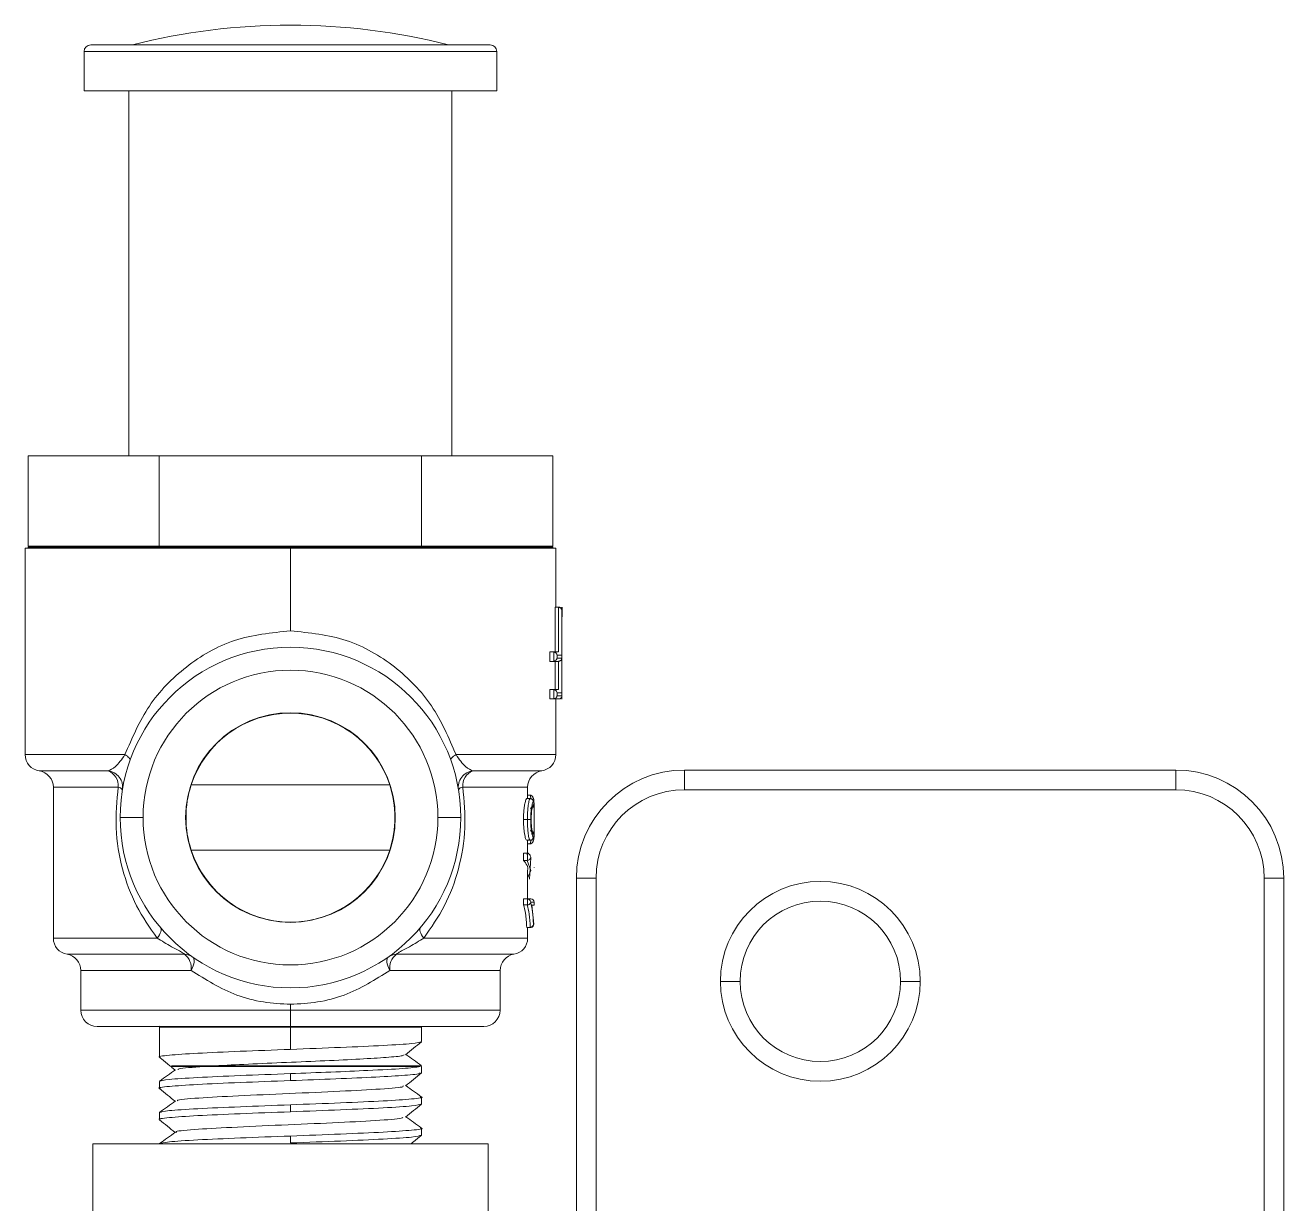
# Model space of a CAD drawing. Header units: centimetres. Extents: x -13594 to 4017, y -3206 to 1780.
# Drawn here: x 883.8 to 950.5, y -2909.3 to -2846.9 of the extents above; entities that cross this region are included whole.
import ezdxf

# ---------------------------------------------------------------- set-up
doc = ezdxf.new("R2010")
doc.units = ezdxf.units.CM

msp = doc.modelspace()

# ---------------------------------------------------------------- linework, layer by layer
at = {"color": 7, "linetype": 'Continuous', "lineweight": 0}
for p, q in [((897.798, -2846.873), (897.842, -2846.873)), ((887.229, -2847.915), (908.411, -2847.915)), ((886.882, -2848.262), (886.882, -2850.345)), ((908.758, -2848.262), (886.882, -2848.262)), ((908.758, -2848.262), (908.758, -2850.345)), ((886.882, -2850.345), (908.758, -2850.345)), ((889.26, -2850.345), (889.26, -2869.704)), ((906.379, -2850.345), (906.379, -2869.704)), ((883.917, -2869.704), (890.868, -2869.704)), ((883.917, -2869.704), (883.917, -2874.496)), ((890.868, -2869.704), (890.868, -2874.496)), ((890.868, -2869.704), (904.771, -2869.704)), ((904.771, -2869.704), (904.771, -2874.496)), ((904.771, -2869.704), (911.723, -2869.704)), ((911.723, -2869.704), (911.723, -2874.496)), ((883.757, -2874.6), (883.757, -2885.538)), ((883.757, -2874.6), (897.82, -2874.6)), ((883.917, -2874.496), (890.868, -2874.496)), ((883.917, -2874.531), (883.917, -2874.565)), ((890.868, -2874.531), (883.917, -2874.531)), ((883.917, -2874.565), (890.868, -2874.565)), ((886.986, -2874.565), (886.986, -2874.6)), ((890.868, -2874.496), (904.771, -2874.496)), ((890.868, -2874.531), (890.868, -2874.565)), ((904.771, -2874.531), (890.868, -2874.531)), ((890.868, -2874.565), (904.771, -2874.565)), ((897.82, -2874.6), (897.82, -2874.565)), ((897.82, -2874.6), (897.82, -2878.975)), ((897.82, -2874.6), (911.883, -2874.6)), ((904.771, -2874.496), (911.723, -2874.496)), ((904.771, -2874.531), (904.771, -2874.565)), ((911.723, -2874.531), (904.771, -2874.531)), ((904.771, -2874.565), (911.723, -2874.565)), ((908.654, -2874.6), (908.654, -2874.565)), ((911.723, -2874.531), (911.723, -2874.565)), ((911.883, -2877.725), (911.883, -2874.6)), ((911.848, -2877.725), (911.848, -2880.094)), ((912.022, -2877.725), (911.848, -2877.725)), ((912.022, -2877.725), (912.046, -2877.725)), ((912.033, -2880.094), (912.033, -2877.726)), ((912.05, -2877.725), (912.054, -2877.725)), ((912.206, -2877.899), (912.206, -2880.267)), ((912.211, -2877.899), (912.206, -2877.899)), ((912.211, -2882.591), (912.211, -2877.721)), ((912.211, -2882.413), (912.211, -2877.899)), ((912.224, -2878.228), (912.224, -2877.721)), ((911.575, -2880.094), (911.575, -2880.592)), ((911.752, -2880.094), (911.575, -2880.094)), ((911.752, -2880.094), (912.022, -2880.094)), ((911.787, -2880.589), (911.787, -2880.097)), ((911.958, -2880.267), (911.958, -2880.419)), ((912.206, -2880.267), (911.958, -2880.267)), ((911.752, -2880.592), (911.575, -2880.592)), ((912.022, -2880.592), (911.752, -2880.592)), ((911.848, -2880.592), (911.848, -2882.088)), ((911.958, -2880.419), (912.206, -2880.419)), ((912.033, -2882.088), (912.033, -2880.592)), ((912.206, -2880.419), (912.206, -2882.262)), ((911.575, -2882.088), (911.575, -2882.587)), ((911.752, -2882.088), (911.575, -2882.088)), ((911.752, -2882.088), (912.022, -2882.088)), ((911.787, -2882.583), (911.787, -2882.091)), ((911.958, -2882.262), (911.958, -2882.413)), ((912.206, -2882.262), (911.958, -2882.262)), ((911.752, -2882.587), (911.575, -2882.587)), ((912.046, -2882.587), (911.752, -2882.587)), ((911.883, -2885.538), (911.883, -2882.587)), ((911.958, -2882.413), (912.211, -2882.413)), ((912.044, -2882.591), (912.044, -2882.587)), ((897.82, -2883.333), (897.82, -2883.316)), ((883.757, -2885.538), (889.044, -2885.538)), ((906.596, -2885.538), (911.883, -2885.538)), ((884.503, -2886.398), (888.144, -2886.398)), ((907.495, -2886.398), (911.136, -2886.398)), ((918.704, -2886.354), (918.704, -2887.396)), ((918.704, -2886.354), (944.747, -2886.354)), ((944.747, -2886.354), (944.747, -2887.396)), ((885.25, -2887.257), (885.25, -2895.261)), ((888.687, -2887.257), (885.25, -2887.257)), ((903.079, -2887.135), (892.561, -2887.135)), ((910.39, -2887.257), (906.953, -2887.257)), ((910.39, -2887.868), (910.39, -2887.257)), ((944.747, -2887.396), (918.704, -2887.396)), ((910.52, -2887.868), (910.347, -2887.868)), ((910.507, -2887.678), (910.39, -2887.678)), ((890.007, -2888.872), (888.792, -2888.872)), ((905.633, -2888.872), (906.848, -2888.872)), ((910.737, -2889.13), (910.737, -2888.76)), ((910.381, -2888.977), (910.174, -2888.977)), ((910.737, -2889.037), (910.737, -2889.29)), ((910.519, -2890.077), (910.345, -2890.077)), ((910.39, -2890.76), (910.39, -2890.077)), ((910.509, -2890.267), (910.39, -2890.267)), ((892.561, -2890.608), (903.079, -2890.608)), ((910.174, -2891.141), (910.174, -2890.753)), ((910.343, -2890.753), (910.174, -2890.753)), ((910.343, -2890.753), (910.381, -2890.876)), ((910.381, -2891.139), (910.381, -2890.757)), ((910.358, -2891.141), (910.174, -2891.141)), ((910.563, -2891.675), (910.358, -2891.141)), ((910.553, -2891.004), (910.487, -2892.134)), ((910.553, -2890.974), (910.553, -2891.004)), ((910.737, -2891.526), (910.737, -2891.496)), ((910.39, -2892.08), (910.563, -2891.675)), ((910.39, -2893.177), (910.39, -2891.705)), ((912.974, -2892.084), (914.016, -2892.084)), ((912.974, -2914.008), (912.974, -2892.084)), ((914.016, -2892.084), (914.016, -2914.091)), ((949.434, -2914.091), (949.434, -2892.084)), ((950.476, -2892.084), (949.434, -2892.084)), ((950.476, -2892.084), (950.476, -2914.008)), ((910.174, -2893.505), (910.174, -2893.177)), ((910.351, -2893.177), (910.174, -2893.177)), ((910.363, -2893.505), (910.174, -2893.505)), ((910.351, -2893.177), (910.564, -2893.177)), ((910.381, -2893.504), (910.381, -2893.18)), ((910.553, -2893.351), (910.553, -2893.392)), ((910.737, -2893.351), (910.553, -2893.351)), ((910.713, -2894.519), (910.62, -2893.509)), ((910.62, -2893.509), (910.737, -2893.509)), ((910.737, -2893.509), (910.737, -2893.351)), ((897.82, -2894.427), (897.82, -2894.41)), ((910.52, -2894.692), (910.345, -2894.692)), ((910.39, -2895.261), (910.39, -2894.692)), ((910.554, -2894.692), (910.52, -2894.692)), ((910.7, -2894.519), (910.713, -2894.519)), ((885.25, -2895.261), (890.751, -2895.261)), ((904.889, -2895.261), (910.39, -2895.261)), ((885.979, -2896.118), (892.204, -2896.118)), ((903.435, -2896.118), (909.661, -2896.118)), ((886.708, -2896.975), (886.708, -2899.08)), ((892.55, -2896.975), (886.708, -2896.975)), ((908.932, -2896.975), (903.09, -2896.975)), ((908.932, -2899.08), (908.932, -2896.975)), ((920.614, -2897.553), (921.655, -2897.553)), ((931.204, -2897.553), (930.163, -2897.553)), ((897.82, -2898.768), (897.82, -2899.08)), ((886.708, -2899.08), (897.82, -2899.08)), ((897.82, -2899.948), (897.82, -2899.08)), ((897.82, -2899.08), (908.932, -2899.08)), ((897.82, -2899.948), (887.576, -2899.948)), ((890.875, -2899.983), (890.875, -2901.204)), ((890.875, -2899.983), (897.82, -2899.983)), ((890.882, -2899.93), (890.947, -2899.983)), ((908.063, -2899.948), (897.82, -2899.948)), ((897.82, -2899.983), (897.82, -2901.159)), ((897.82, -2899.983), (904.765, -2899.983)), ((904.765, -2900.745), (904.765, -2899.983)), ((890.875, -2901.204), (890.875, -2901.572)), ((891.511, -2902.099), (891.701, -2902.256)), ((904.699, -2902.017), (904.765, -2902.032)), ((904.765, -2902.399), (904.765, -2902.067)), ((890.875, -2902.857), (890.875, -2903.225)), ((897.82, -2902.444), (897.82, -2902.812)), ((897.82, -2904.098), (897.82, -2904.466)), ((904.765, -2904.052), (904.765, -2903.684)), ((890.875, -2904.511), (890.875, -2904.879)), ((904.765, -2905.706), (904.765, -2905.338)), ((887.342, -2906.164), (887.342, -2917.34)), ((908.298, -2906.164), (887.342, -2906.164)), ((897.82, -2905.751), (897.82, -2906.119)), ((908.298, -2906.164), (908.298, -2912.367))]:
    msp.add_line(p, q, dxfattribs=at)
at = {"color": 7, "linetype": 'Continuous', "lineweight": 0, "flags": 128}
for points in [[(889.044, -2885.538), (889.112, -2885.581), (889.173, -2885.622), (889.224, -2885.663), (889.265, -2885.702), (889.295, -2885.739), (889.314, -2885.773), (889.323, -2885.803), (889.319, -2885.83)], [(906.596, -2885.538), (906.527, -2885.581), (906.467, -2885.622), (906.416, -2885.663), (906.375, -2885.702), (906.345, -2885.739), (906.325, -2885.773), (906.317, -2885.803), (906.32, -2885.83)], [(890.751, -2895.261), (890.816, -2895.174), (890.871, -2895.088), (890.914, -2895.006), (890.943, -2894.929), (890.959, -2894.859), (890.962, -2894.796), (890.95, -2894.743), (890.925, -2894.7)], [(904.714, -2894.7), (904.689, -2894.743), (904.678, -2894.796), (904.68, -2894.859), (904.697, -2894.929), (904.726, -2895.006), (904.769, -2895.088), (904.823, -2895.174), (904.889, -2895.261)], [(892.637, -2896.264), (892.677, -2896.305), (892.702, -2896.365), (892.713, -2896.44), (892.709, -2896.529), (892.69, -2896.63), (892.657, -2896.74), (892.61, -2896.855), (892.55, -2896.975)], [(903.003, -2896.264), (902.963, -2896.305), (902.938, -2896.365), (902.927, -2896.44), (902.931, -2896.529), (902.95, -2896.63), (902.983, -2896.74), (903.03, -2896.855), (903.09, -2896.975)]]:
    msp.add_lwpolyline(points, dxfattribs=at)
at = {"color": 7, "linetype": 'Continuous', "lineweight": 0}
for centre, radius, start, end in [((897.798, -2880.902), 34.029, 90, 104.21345), ((897.842, -2880.902), 34.029, 75.78655, 90), ((887.229, -2848.262), 0.347, 90, 180), ((908.411, -2848.262), 0.347, 0, 90), ((897.82, -2888.872), 9.028, 0, 180), ((897.82, -2888.872), 7.813, 0, 180), ((897.82, -2888.872), 5.556, 0, 180), ((897.82, -2888.872), 5.538, 18.26905, 161.73095), ((884.625, -2885.538), 0.868, 180, 261.95215), ((911.015, -2885.538), 0.868, 278.04785, 0), ((884.382, -2887.257), 0.868, 0, 81.95215), ((888.058, -2887.26), 0.866, 350.75626, 84.23996), ((887.867, -2887.174), 0.824, 354.19086, 70.31828), ((907.582, -2887.26), 0.866, 95.76004, 189.24374), ((907.773, -2887.174), 0.824, 109.68172, 185.80914), ((911.258, -2887.257), 0.868, 98.04785, 180), ((918.704, -2892.084), 5.729, 90, 180), ((944.747, -2892.084), 5.729, 0, 90), ((888.653, -2887.562), 0.307, 32.19423, 83.60213), ((897.82, -2888.872), 5.538, 161.73095, 180), ((897.82, -2888.872), 5.538, 0, 18.26905), ((906.987, -2887.562), 0.307, 96.39787, 147.80577), ((918.704, -2892.084), 4.688, 90, 180), ((944.747, -2892.084), 4.688, 0, 90), ((897.82, -2888.872), 9.028, 180, 0), ((897.82, -2888.872), 7.813, 180, 0), ((897.82, -2888.872), 5.556, 180, 0), ((897.82, -2888.872), 5.538, 180, 198.26905), ((897.82, -2888.872), 5.538, 341.73095, 0), ((897.82, -2888.872), 5.538, 198.26905, 341.73095), ((925.909, -2897.553), 5.295, 0, 180), ((910.564, -2893.351), 0.174, 0, 90), ((925.909, -2897.553), 4.254, 0, 180), ((886.118, -2895.261), 0.868, 180, 260.7931), ((909.522, -2895.261), 0.868, 279.2069, 0), ((885.84, -2896.975), 0.868, 0, 80.7931), ((892.171, -2896.93), 0.813, 55.03645, 87.62758), ((891.644, -2896.842), 0.916, 351.67429, 52.28051), ((903.469, -2896.93), 0.813, 92.37242, 124.96355), ((903.996, -2896.842), 0.916, 127.71949, 188.32571), ((909.8, -2896.975), 0.868, 99.2069, 180), ((925.909, -2897.553), 5.295, 180, 0), ((925.909, -2897.553), 4.254, 180, 0), ((887.576, -2899.08), 0.868, 180, 270), ((908.063, -2899.08), 0.868, 270, 0)]:
    msp.add_arc(centre, radius, start, end, dxfattribs=at)
for points, knots in [([(912.033, -2877.726), (912.031, -2877.725), (912.027, -2877.725), (912.023, -2877.725), (912.022, -2877.725)], [0, 0, 0, 0, 0.56, 1, 1, 1, 1]), ([(912.033, -2877.726), (912.044, -2877.727), (912.068, -2877.73), (912.103, -2877.743), (912.135, -2877.763), (912.166, -2877.793), (912.196, -2877.838), (912.202, -2877.876), (912.206, -2877.899)], [0, 0, 0, 0, 0.107543, 0.224836, 0.35505, 0.500546, 0.703894, 1, 1, 1, 1]), ([(912.046, -2877.725), (912.058, -2877.726), (912.083, -2877.728), (912.118, -2877.74), (912.15, -2877.76), (912.181, -2877.79), (912.207, -2877.837), (912.21, -2877.876), (912.211, -2877.899)], [0, 0, 0, 0, 0.108647, 0.225996, 0.355811, 0.50089, 0.703874, 1, 1, 1, 1]), ([(889.044, -2885.538), (889.429, -2884.645), (890.2, -2882.859), (892.209, -2880.806), (894.778, -2879.288), (896.807, -2879.079), (897.82, -2878.975)], [0, 0, 0, 0, 0.249988, 0.500272, 0.750508, 1, 1, 1, 1]), ([(897.82, -2878.975), (898.832, -2879.079), (900.86, -2879.287), (903.427, -2880.803), (905.437, -2882.855), (906.21, -2884.643), (906.596, -2885.538)], [0, 0, 0, 0, 0.249286, 0.499382, 0.749414, 1, 1, 1, 1]), ([(911.787, -2880.097), (911.781, -2880.096), (911.769, -2880.094), (911.757, -2880.094), (911.752, -2880.094)], [0, 0, 0, 0, 0.559999, 1, 1, 1, 1]), ([(911.958, -2880.267), (911.952, -2880.247), (911.941, -2880.212), (911.904, -2880.161), (911.863, -2880.126), (911.819, -2880.105), (911.798, -2880.1), (911.787, -2880.097)], [0, 0, 0, 0, 0.295371, 0.499597, 0.774806, 0.892854, 1, 1, 1, 1]), ([(912.022, -2880.094), (912.024, -2880.094), (912.027, -2880.094), (912.031, -2880.094), (912.033, -2880.094)], [0, 0, 0, 0, 0.56, 1, 1, 1, 1]), ([(911.752, -2880.592), (911.759, -2880.592), (911.771, -2880.592), (911.782, -2880.59), (911.787, -2880.589)], [0, 0, 0, 0, 0.560001, 1, 1, 1, 1]), ([(911.958, -2880.419), (911.952, -2880.439), (911.941, -2880.474), (911.904, -2880.525), (911.863, -2880.56), (911.819, -2880.581), (911.798, -2880.586), (911.787, -2880.589)], [0, 0, 0, 0, 0.295457, 0.499599, 0.775107, 0.893066, 1, 1, 1, 1]), ([(912.033, -2880.592), (912.031, -2880.592), (912.027, -2880.592), (912.023, -2880.592), (912.022, -2880.592)], [0, 0, 0, 0, 0.56, 1, 1, 1, 1]), ([(912.206, -2880.419), (912.202, -2880.441), (912.196, -2880.478), (912.166, -2880.524), (912.135, -2880.554), (912.103, -2880.574), (912.068, -2880.587), (912.044, -2880.59), (912.033, -2880.592)], [0, 0, 0, 0, 0.295986, 0.499482, 0.644676, 0.774811, 0.892205, 1, 1, 1, 1]), ([(911.787, -2882.091), (911.781, -2882.09), (911.769, -2882.088), (911.757, -2882.088), (911.752, -2882.088)], [0, 0, 0, 0, 0.559999, 1, 1, 1, 1]), ([(911.787, -2882.091), (911.798, -2882.094), (911.819, -2882.099), (911.863, -2882.12), (911.904, -2882.155), (911.941, -2882.206), (911.952, -2882.241), (911.958, -2882.262)], [0, 0, 0, 0, 0.1069216, 0.2248747, 0.5003909, 0.704501, 1, 1, 1, 1]), ([(912.022, -2882.088), (912.024, -2882.088), (912.027, -2882.088), (912.031, -2882.088), (912.033, -2882.088)], [0, 0, 0, 0, 0.56, 1, 1, 1, 1]), ([(911.752, -2882.587), (911.759, -2882.586), (911.771, -2882.586), (911.782, -2882.584), (911.787, -2882.583)], [0, 0, 0, 0, 0.5600014, 1, 1, 1, 1]), ([(911.787, -2882.583), (911.798, -2882.58), (911.819, -2882.575), (911.863, -2882.554), (911.904, -2882.52), (911.941, -2882.468), (911.952, -2882.433), (911.958, -2882.413)], [0, 0, 0, 0, 0.107134, 0.225175, 0.500393, 0.704588, 1, 1, 1, 1]), ([(912.046, -2882.587), (912.058, -2882.586), (912.082, -2882.584), (912.118, -2882.572), (912.15, -2882.552), (912.181, -2882.522), (912.207, -2882.476), (912.21, -2882.436), (912.211, -2882.413)], [0, 0, 0, 0, 0.108385, 0.225624, 0.35551, 0.50089, 0.703767, 1, 1, 1, 1]), ([(888.144, -2886.398), (888.271, -2886.349), (888.467, -2886.274), (888.772, -2885.929), (888.959, -2885.66), (889.044, -2885.538)], [0, 0, 0, 0, 0.499799, 0.773617, 1, 1, 1, 1]), ([(906.596, -2885.538), (906.681, -2885.66), (906.868, -2885.93), (907.173, -2886.274), (907.369, -2886.349), (907.495, -2886.398)], [0, 0, 0, 0, 0.226549, 0.500623, 1, 1, 1, 1]), ([(890.751, -2895.261), (890.363, -2894.706), (889.587, -2893.596), (888.86, -2891.619), (888.48, -2889.445), (888.619, -2887.981), (888.687, -2887.257)], [0, 0, 0, 0, 0.2496492, 0.4998888, 0.7528578, 1, 1, 1, 1]), ([(906.953, -2887.257), (907.021, -2887.98), (907.159, -2889.442), (906.781, -2891.615), (906.054, -2893.593), (905.278, -2894.705), (904.889, -2895.261)], [0, 0, 0, 0, 0.246903, 0.499607, 0.749783, 1, 1, 1, 1]), ([(910.174, -2888.977), (910.175, -2888.898), (910.176, -2888.739), (910.191, -2888.514), (910.213, -2888.313), (910.25, -2888.093), (910.302, -2887.899), (910.331, -2887.878), (910.347, -2887.868)], [0, 0, 0, 0, 0.12517, 0.250636, 0.37269, 0.500517, 0.749527, 1, 1, 1, 1]), ([(910.381, -2888.977), (910.382, -2888.899), (910.383, -2888.738), (910.395, -2888.505), (910.413, -2888.3), (910.442, -2888.08), (910.482, -2887.896), (910.508, -2887.877), (910.521, -2887.868)], [0, 0, 0, 0, 0.1235389, 0.2546291, 0.3849028, 0.5119757, 0.7611228, 1, 1, 1, 1]), ([(910.553, -2887.872), (910.553, -2887.864), (910.55, -2887.771), (910.537, -2887.704), (910.517, -2887.687), (910.507, -2887.678)], [0, 0, 0, 0, 0.0424023, 0.5349592, 1, 1, 1, 1]), ([(910.508, -2887.678), (910.522, -2887.679), (910.557, -2887.682), (910.601, -2887.703), (910.637, -2887.734), (910.661, -2887.767), (910.677, -2887.808), (910.679, -2887.837), (910.681, -2887.852)], [0, 0, 0, 0, 0.15912, 0.385664, 0.524485, 0.676706, 0.837345, 1, 1, 1, 1]), ([(910.694, -2888.041), (910.693, -2888.026), (910.69, -2887.997), (910.674, -2887.956), (910.649, -2887.923), (910.614, -2887.892), (910.57, -2887.871), (910.535, -2887.869), (910.521, -2887.868)], [0, 0, 0, 0, 0.1635433, 0.324905, 0.4775745, 0.616521, 0.8424225, 1, 1, 1, 1]), ([(910.694, -2888.199), (910.693, -2888.214), (910.69, -2888.243), (910.674, -2888.283), (910.65, -2888.317), (910.615, -2888.348), (910.571, -2888.369), (910.536, -2888.372), (910.521, -2888.373)], [0, 0, 0, 0, 0.1622, 0.322447, 0.474412, 0.613149, 0.840028, 1, 1, 1, 1]), ([(910.694, -2888.041), (910.679, -2888.052), (910.651, -2888.072), (910.599, -2888.294), (910.559, -2888.613), (910.555, -2888.856), (910.553, -2888.977)], [0, 0, 0, 0, 0.28021, 0.559393, 0.779634, 1, 1, 1, 1]), ([(910.579, -2888.975), (910.583, -2888.848), (910.59, -2888.592), (910.643, -2888.266), (910.674, -2888.225), (910.694, -2888.199)], [0, 0, 0, 0, 0.27921, 0.560362, 1, 1, 1, 1]), ([(910.681, -2887.852), (910.693, -2887.86), (910.712, -2887.873), (910.725, -2887.979), (910.732, -2888.101), (910.735, -2888.263), (910.736, -2888.393), (910.737, -2888.473), (910.737, -2888.51), (910.737, -2888.646), (910.737, -2888.773), (910.737, -2888.873)], [0, 0, 0, 0, 0.248201, 0.374718, 0.497622, 0.621035, 0.747751, 0.750057, 0.767744, 0.81645, 1, 1, 1, 1]), ([(910.737, -2888.873), (910.737, -2888.649), (910.736, -2888.37), (910.726, -2888.152), (910.718, -2888.084), (910.708, -2888.046), (910.698, -2888.043), (910.694, -2888.041)], [0, 0, 0, 0, 0.500673, 0.623829, 0.750238, 0.874331, 1, 1, 1, 1]), ([(910.694, -2888.199), (910.703, -2888.208), (910.721, -2888.227), (910.733, -2888.412), (910.736, -2888.672), (910.736, -2888.87), (910.737, -2888.97)], [0, 0, 0, 0, 0.280523, 0.559901, 0.780257, 1, 1, 1, 1]), ([(910.345, -2890.077), (910.33, -2890.067), (910.3, -2890.047), (910.249, -2889.857), (910.213, -2889.638), (910.191, -2889.438), (910.176, -2889.215), (910.175, -2889.057), (910.174, -2888.977)], [0, 0, 0, 0, 0.247651, 0.497085, 0.62517, 0.74789, 0.873374, 1, 1, 1, 1]), ([(910.519, -2890.077), (910.507, -2890.068), (910.481, -2890.049), (910.441, -2889.867), (910.412, -2889.646), (910.394, -2889.442), (910.383, -2889.213), (910.382, -2889.055), (910.381, -2888.977)], [0, 0, 0, 0, 0.238516, 0.488984, 0.615972, 0.746637, 0.876582, 1, 1, 1, 1]), ([(910.553, -2888.977), (910.549, -2888.977), (910.543, -2888.977), (910.524, -2888.977), (910.499, -2888.978), (910.466, -2888.978), (910.426, -2888.978), (910.394, -2888.977), (910.381, -2888.977)], [0, 0, 0, 0, 0.1653285, 0.3261684, 0.4772574, 0.6146741, 0.8400497, 1, 1, 1, 1]), ([(910.518, -2889.572), (910.533, -2889.573), (910.568, -2889.576), (910.612, -2889.598), (910.647, -2889.629), (910.671, -2889.662), (910.688, -2889.702), (910.69, -2889.731), (910.691, -2889.746)], [0, 0, 0, 0, 0.160874, 0.388134, 0.526803, 0.678509, 0.838331, 1, 1, 1, 1]), ([(910.553, -2888.977), (910.553, -2889.045), (910.554, -2889.18), (910.566, -2889.37), (910.584, -2889.539), (910.613, -2889.723), (910.655, -2889.88), (910.68, -2889.896), (910.692, -2889.904)], [0, 0, 0, 0, 0.125631, 0.250202, 0.371941, 0.500785, 0.749514, 1, 1, 1, 1]), ([(910.691, -2889.746), (910.679, -2889.736), (910.656, -2889.715), (910.616, -2889.529), (910.585, -2889.272), (910.581, -2889.074), (910.579, -2888.975)], [0, 0, 0, 0, 0.280463, 0.560062, 0.780535, 1, 1, 1, 1]), ([(910.737, -2889.29), (910.737, -2889.311), (910.737, -2889.358), (910.737, -2889.413), (910.737, -2889.45), (910.737, -2889.46), (910.737, -2889.463), (910.736, -2889.535), (910.736, -2889.671), (910.733, -2889.834), (910.727, -2889.952), (910.714, -2890.067), (910.695, -2890.082), (910.682, -2890.093)], [0, 0, 0, 0, 0.042598, 0.099264, 0.114376, 0.118628, 0.119927, 0.120676, 0.270019, 0.414576, 0.544233, 0.681931, 1, 1, 1, 1]), ([(910.737, -2888.97), (910.736, -2889.098), (910.736, -2889.356), (910.729, -2889.686), (910.705, -2889.723), (910.691, -2889.746)], [0, 0, 0, 0, 0.279542, 0.560378, 1, 1, 1, 1]), ([(910.692, -2889.904), (910.702, -2889.896), (910.723, -2889.881), (910.736, -2889.571), (910.737, -2889.24), (910.737, -2889.037)], [0, 0, 0, 0, 0.28025, 0.558673, 1, 1, 1, 1]), ([(910.509, -2890.267), (910.519, -2890.259), (910.538, -2890.242), (910.551, -2890.177), (910.553, -2890.083), (910.554, -2890.073)], [0, 0, 0, 0, 0.462084, 0.944978, 1, 1, 1, 1]), ([(910.509, -2890.267), (910.524, -2890.266), (910.559, -2890.263), (910.603, -2890.242), (910.638, -2890.211), (910.662, -2890.178), (910.679, -2890.137), (910.681, -2890.108), (910.682, -2890.093)], [0, 0, 0, 0, 0.158588, 0.384934, 0.523807, 0.676182, 0.837059, 1, 1, 1, 1]), ([(910.692, -2889.904), (910.691, -2889.919), (910.689, -2889.948), (910.672, -2889.988), (910.648, -2890.022), (910.613, -2890.053), (910.569, -2890.074), (910.534, -2890.076), (910.519, -2890.077)], [0, 0, 0, 0, 0.162896, 0.323741, 0.476101, 0.614973, 0.841354, 1, 1, 1, 1]), ([(910.381, -2890.757), (910.374, -2890.756), (910.362, -2890.753), (910.349, -2890.753), (910.343, -2890.753)], [0, 0, 0, 0, 0.560015, 1, 1, 1, 1]), ([(910.553, -2890.974), (910.547, -2890.948), (910.538, -2890.905), (910.503, -2890.84), (910.461, -2890.796), (910.415, -2890.767), (910.392, -2890.76), (910.381, -2890.757)], [0, 0, 0, 0, 0.296773, 0.500136, 0.782455, 0.898115, 1, 1, 1, 1]), ([(910.377, -2891.705), (910.381, -2891.695), (910.464, -2891.507), (910.315, -2891.319), (910.174, -2891.141)], [0, 0, 0, 0, 0.053395, 1, 1, 1, 1]), ([(910.358, -2891.141), (910.362, -2891.141), (910.37, -2891.14), (910.378, -2891.139), (910.381, -2891.139)], [0, 0, 0, 0, 0.560003, 1, 1, 1, 1]), ([(910.553, -2891.004), (910.547, -2891.021), (910.536, -2891.05), (910.498, -2891.091), (910.456, -2891.118), (910.413, -2891.133), (910.392, -2891.137), (910.381, -2891.139)], [0, 0, 0, 0, 0.294713, 0.50029, 0.769436, 0.888971, 1, 1, 1, 1]), ([(910.345, -2894.692), (910.33, -2894.43), (910.301, -2893.934), (910.215, -2893.643), (910.174, -2893.505)], [0, 0, 0, 0, 0.527986, 1, 1, 1, 1]), ([(910.381, -2893.18), (910.376, -2893.179), (910.365, -2893.178), (910.355, -2893.177), (910.351, -2893.177)], [0, 0, 0, 0, 0.56, 1, 1, 1, 1]), ([(910.363, -2893.505), (910.367, -2893.505), (910.373, -2893.505), (910.379, -2893.504), (910.381, -2893.504)], [0, 0, 0, 0, 0.5600026, 1, 1, 1, 1]), ([(910.531, -2894.692), (910.518, -2894.442), (910.492, -2893.946), (910.406, -2893.651), (910.363, -2893.505)], [0, 0, 0, 0, 0.5052186, 1, 1, 1, 1]), ([(910.381, -2893.18), (910.392, -2893.182), (910.414, -2893.187), (910.458, -2893.208), (910.5, -2893.243), (910.537, -2893.294), (910.547, -2893.33), (910.553, -2893.351)], [0, 0, 0, 0, 0.10701, 0.224928, 0.500614, 0.704506, 1, 1, 1, 1]), ([(910.381, -2893.504), (910.391, -2893.502), (910.412, -2893.499), (910.454, -2893.487), (910.496, -2893.466), (910.536, -2893.431), (910.546, -2893.407), (910.553, -2893.392)], [0, 0, 0, 0, 0.112998, 0.233452, 0.49976, 0.699815, 1, 1, 1, 1]), ([(910.553, -2893.392), (910.589, -2893.538), (910.661, -2893.831), (910.687, -2894.289), (910.7, -2894.519)], [0, 0, 0, 0, 0.498687, 1, 1, 1, 1]), ([(910.52, -2894.692), (910.522, -2894.692), (910.526, -2894.692), (910.529, -2894.692), (910.531, -2894.692)], [0, 0, 0, 0, 0.56, 1, 1, 1, 1]), ([(910.531, -2894.692), (910.542, -2894.691), (910.564, -2894.688), (910.596, -2894.676), (910.627, -2894.658), (910.658, -2894.63), (910.69, -2894.584), (910.697, -2894.543), (910.7, -2894.519)], [0, 0, 0, 0, 0.1149765, 0.2360231, 0.364246, 0.5005902, 0.704991, 1, 1, 1, 1]), ([(910.713, -2894.519), (910.712, -2894.553), (910.71, -2894.598), (910.667, -2894.651), (910.634, -2894.674), (910.601, -2894.687), (910.574, -2894.692), (910.561, -2894.692), (910.554, -2894.692)], [0, 0, 0, 0, 0.4978592, 0.6588404, 0.7924306, 0.9033359, 0.9528496, 1, 1, 1, 1]), ([(892.204, -2896.118), (892.201, -2896.111), (892.196, -2896.099), (892.138, -2896.06), (892.047, -2896.007), (891.837, -2895.893), (891.364, -2895.64), (890.996, -2895.412), (890.751, -2895.261)], [0, 0, 0, 0, 0.056575, 0.112826, 0.175994, 0.251629, 0.501351, 1, 1, 1, 1]), ([(904.889, -2895.261), (904.644, -2895.412), (904.276, -2895.64), (903.803, -2895.893), (903.593, -2896.007), (903.502, -2896.059), (903.444, -2896.099), (903.438, -2896.111), (903.435, -2896.118)], [0, 0, 0, 0, 0.498577, 0.748051, 0.823803, 0.887053, 0.943364, 1, 1, 1, 1]), ([(897.82, -2898.768), (897.339, -2898.743), (896.365, -2898.693), (894.488, -2898.202), (893.323, -2897.464), (892.55, -2896.975)], [0, 0, 0, 0, 0.246865, 0.499961, 1, 1, 1, 1]), ([(903.09, -2896.975), (902.317, -2897.464), (901.152, -2898.202), (899.275, -2898.693), (898.301, -2898.743), (897.82, -2898.768)], [0, 0, 0, 0, 0.499847, 0.753037, 1, 1, 1, 1]), ([(903.922, -2901.443), (904.061, -2901.328), (904.34, -2901.099), (904.618, -2900.871), (904.758, -2900.756)], [0, 0, 0, 0, 0.499978, 1, 1, 1, 1]), ([(890.936, -2901.584), (890.914, -2901.58), (890.699, -2901.541), (891.303, -2901.469), (892.764, -2901.365), (895.097, -2901.262), (896.912, -2901.193), (897.82, -2901.159)], [0, 0, 0, 0, 0.027937, 0.270952, 0.513968, 0.756984, 1, 1, 1, 1]), ([(890.882, -2901.583), (891.021, -2901.697), (891.219, -2901.86), (891.417, -2902.023), (891.476, -2902.071)], [0, 0, 0, 0, 0.703479, 1, 1, 1, 1]), ([(903.839, -2901.443), (903.829, -2901.46), (903.799, -2901.506), (902.983, -2901.587), (901.56, -2901.671), (899.686, -2901.765), (897.609, -2901.851), (895.523, -2901.941), (894.386, -2902.002), (893.817, -2902.032)], [0, 0, 0, 0, 0.088675, 0.241908, 0.391871, 0.544878, 0.69571, 0.847614, 1, 1, 1, 1]), ([(904.756, -2902.018), (904.616, -2901.917), (904.344, -2901.721), (904.072, -2901.525), (903.939, -2901.429)], [0, 0, 0, 0, 0.511733, 1, 1, 1, 1]), ([(891.72, -2902.242), (891.581, -2902.342), (891.302, -2902.543), (891.023, -2902.744), (890.884, -2902.845)], [0, 0, 0, 0, 0.49997, 1, 1, 1, 1]), ([(891.537, -2902.067), (891.517, -2902.067), (891.419, -2902.067), (891.923, -2902.067), (892.789, -2902.067), (893.222, -2902.067)], [0, 0, 0, 0, 0.1136251, 0.555875, 1, 1, 1, 1]), ([(893.817, -2902.032), (893.307, -2902.032), (892.288, -2902.032), (891.506, -2902.032), (891.507, -2902.032), (891.508, -2902.032)], [0, 0, 0, 0, 0.376132, 0.752241, 1, 1, 1, 1]), ([(893.222, -2902.067), (892.65, -2902.107), (891.821, -2902.167), (891.86, -2902.224), (891.873, -2902.241)], [0, 0, 0, 0, 0.689474, 1, 1, 1, 1]), ([(893.222, -2902.067), (893.647, -2902.067), (894.498, -2902.067), (896.211, -2902.067), (898.066, -2902.067), (899.936, -2902.067), (901.666, -2902.067), (903.102, -2902.067), (904.195, -2902.067), (904.53, -2902.067), (904.697, -2902.067)], [0, 0, 0, 0, 0.124878, 0.249821, 0.374818, 0.499866, 0.624905, 0.749903, 0.874886, 1, 1, 1, 1]), ([(904.765, -2902.032), (904.682, -2902.032), (904.516, -2902.032), (903.643, -2902.032), (902.384, -2902.032), (900.777, -2902.032), (898.959, -2902.032), (897.083, -2902.032), (895.27, -2902.032), (894.302, -2902.032), (893.817, -2902.032)], [0, 0, 0, 0, 0.1248, 0.249791, 0.374839, 0.499819, 0.624723, 0.749509, 0.874382, 1, 1, 1, 1]), ([(904.697, -2902.067), (904.457, -2902.103), (903.983, -2902.175), (902.137, -2902.269), (900.008, -2902.363), (898.546, -2902.417), (897.82, -2902.444)], [0, 0, 0, 0, 0.2817853, 0.558601, 0.7806625, 1, 1, 1, 1]), ([(890.938, -2903.238), (890.915, -2903.234), (890.699, -2903.195), (891.303, -2903.122), (892.764, -2903.019), (895.097, -2902.915), (896.912, -2902.847), (897.82, -2902.812)], [0, 0, 0, 0, 0.028836, 0.271627, 0.514418, 0.757209, 1, 1, 1, 1]), ([(897.82, -2902.812), (898.637, -2902.781), (900.276, -2902.72), (902.436, -2902.624), (903.981, -2902.535), (904.763, -2902.455), (904.684, -2902.412), (904.66, -2902.399)], [0, 0, 0, 0, 0.224896, 0.451342, 0.674764, 0.902087, 1, 1, 1, 1]), ([(903.922, -2903.096), (904.061, -2902.982), (904.34, -2902.753), (904.618, -2902.524), (904.758, -2902.41)], [0, 0, 0, 0, 0.499978, 1, 1, 1, 1]), ([(890.882, -2903.237), (891.022, -2903.351), (891.295, -2903.575), (891.568, -2903.799), (891.701, -2903.909)], [0, 0, 0, 0, 0.510441, 1, 1, 1, 1]), ([(903.777, -2903.096), (903.797, -2903.111), (903.87, -2903.165), (902.703, -2903.263), (900.53, -2903.38), (897.742, -2903.499), (894.968, -2903.621), (892.846, -2903.736), (891.74, -2903.832), (891.83, -2903.883), (891.851, -2903.895)], [0, 0, 0, 0, 0.0559234, 0.2066822, 0.3555141, 0.5052235, 0.6552259, 0.8039147, 0.9547552, 1, 1, 1, 1]), ([(904.755, -2903.671), (904.616, -2903.571), (904.344, -2903.374), (904.072, -2903.178), (903.939, -2903.082)], [0, 0, 0, 0, 0.511911, 1, 1, 1, 1]), ([(891.72, -2903.895), (891.581, -2903.996), (891.302, -2904.197), (891.024, -2904.398), (890.884, -2904.498)], [0, 0, 0, 0, 0.4999683, 1, 1, 1, 1]), ([(904.693, -2903.67), (904.72, -2903.675), (904.941, -2903.714), (904.339, -2903.788), (902.876, -2903.891), (900.542, -2903.994), (898.727, -2904.063), (897.82, -2904.098)], [0, 0, 0, 0, 0.032616, 0.274462, 0.516308, 0.758154, 1, 1, 1, 1]), ([(903.922, -2904.749), (904.061, -2904.635), (904.34, -2904.406), (904.618, -2904.178), (904.758, -2904.063)], [0, 0, 0, 0, 0.499979, 1, 1, 1, 1]), ([(890.937, -2904.891), (890.914, -2904.887), (890.699, -2904.849), (891.303, -2904.776), (892.764, -2904.672), (895.097, -2904.569), (896.912, -2904.5), (897.82, -2904.466)], [0, 0, 0, 0, 0.028214, 0.271161, 0.514107, 0.757054, 1, 1, 1, 1]), ([(890.882, -2904.89), (891.021, -2905.005), (891.294, -2905.229), (891.567, -2905.453), (891.701, -2905.563)], [0, 0, 0, 0, 0.510254, 1, 1, 1, 1]), ([(903.769, -2904.75), (903.771, -2904.771), (903.776, -2904.83), (902.441, -2904.933), (900.144, -2905.052), (897.325, -2905.169), (894.595, -2905.293), (892.619, -2905.407), (891.654, -2905.497), (891.784, -2905.543), (891.802, -2905.549)], [0, 0, 0, 0, 0.078391, 0.228676, 0.378024, 0.527048, 0.677612, 0.826053, 0.976856, 1, 1, 1, 1]), ([(904.755, -2905.325), (904.616, -2905.224), (904.344, -2905.028), (904.072, -2904.832), (903.939, -2904.736)], [0, 0, 0, 0, 0.511959, 1, 1, 1, 1]), ([(891.72, -2905.549), (891.581, -2905.649), (891.302, -2905.85), (891.023, -2906.051), (890.884, -2906.152)], [0, 0, 0, 0, 0.499968, 1, 1, 1, 1]), ([(904.693, -2905.324), (904.72, -2905.328), (904.941, -2905.368), (904.339, -2905.441), (902.876, -2905.544), (900.542, -2905.648), (898.727, -2905.717), (897.82, -2905.751)], [0, 0, 0, 0, 0.032663, 0.274497, 0.516332, 0.758166, 1, 1, 1, 1]), ([(904.213, -2906.164), (904.256, -2906.129), (904.437, -2905.98), (904.619, -2905.831), (904.758, -2905.717)], [0, 0, 0, 0, 0.232838, 1, 1, 1, 1])]:
    msp.add_open_spline(points, degree=3, knots=knots, dxfattribs=at)
for points in [[(897.82, -2901.159), (898.73, -2901.124), (900.55, -2901.055), (902.846, -2900.952), (904.451, -2900.849), (904.66, -2900.78), (904.765, -2900.745)], [(897.82, -2902.444), (896.91, -2902.479), (895.09, -2902.547), (892.794, -2902.651), (891.188, -2902.754), (890.98, -2902.823), (890.875, -2902.857)], [(897.82, -2904.098), (896.91, -2904.132), (895.09, -2904.201), (892.794, -2904.304), (891.188, -2904.408), (890.98, -2904.477), (890.875, -2904.511)], [(897.82, -2904.466), (898.73, -2904.431), (900.55, -2904.362), (902.846, -2904.259), (904.451, -2904.156), (904.66, -2904.087), (904.765, -2904.052)], [(897.82, -2905.751), (896.91, -2905.786), (895.09, -2905.854), (892.794, -2905.958), (891.188, -2906.061), (890.98, -2906.13), (890.875, -2906.165)], [(897.82, -2906.119), (898.73, -2906.085), (900.55, -2906.016), (902.846, -2905.912), (904.451, -2905.809), (904.66, -2905.74), (904.765, -2905.706)]]:
    msp.add_open_spline(points, degree=3, dxfattribs=at)

doc.saveas('drawing.dxf')
